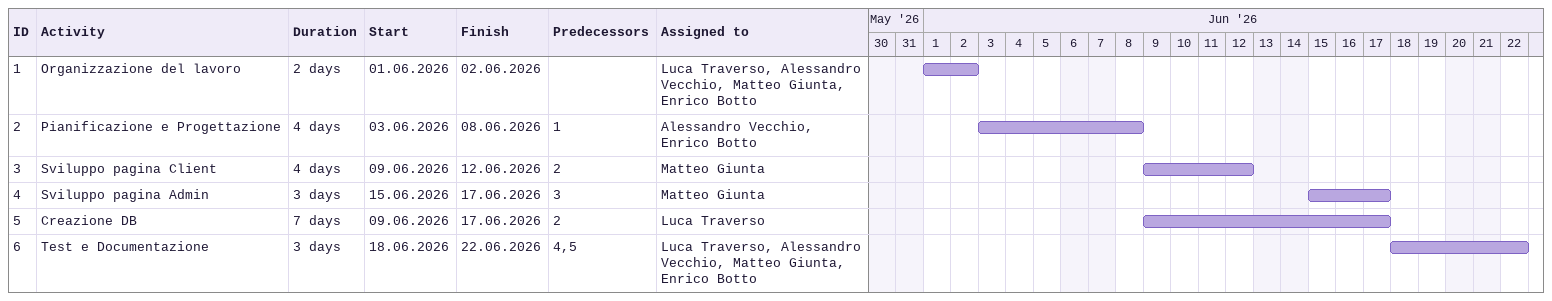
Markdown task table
| ID | Task | Duration | Start | Finish | Predecessors | Resources |
|---|---|---|---|---|---|---|
| 1 | Organizzazione del lavoro | 2d | 2026-06-01 | 2026-06-02 |  | Luca Traverso, Alessandro Vecchio, Matteo Giunta, Enrico Botto |
| 2 | Pianificazione e Progettazione | 4d | 2026-06-03 | 2026-06-08 | 1 | Alessandro Vecchio, Enrico Botto |
| 3 | Sviluppo pagina Client | 4d | 2026-06-09 | 2026-06-12 | 2 | Matteo Giunta |
| 4 | Sviluppo pagina Admin | 3d | 2026-06-15 | 2026-06-17 | 3 | Matteo Giunta |
| 5 | Creazione DB | 7d | 2026-06-09 | 2026-06-17 | 2 | Luca Traverso |
| 6 | Test e Documentazione | 3d | 2026-06-18 | 2026-06-22 | 4, 5 | Luca Traverso, Alessandro Vecchio, Matteo Giunta, Enrico Botto |
